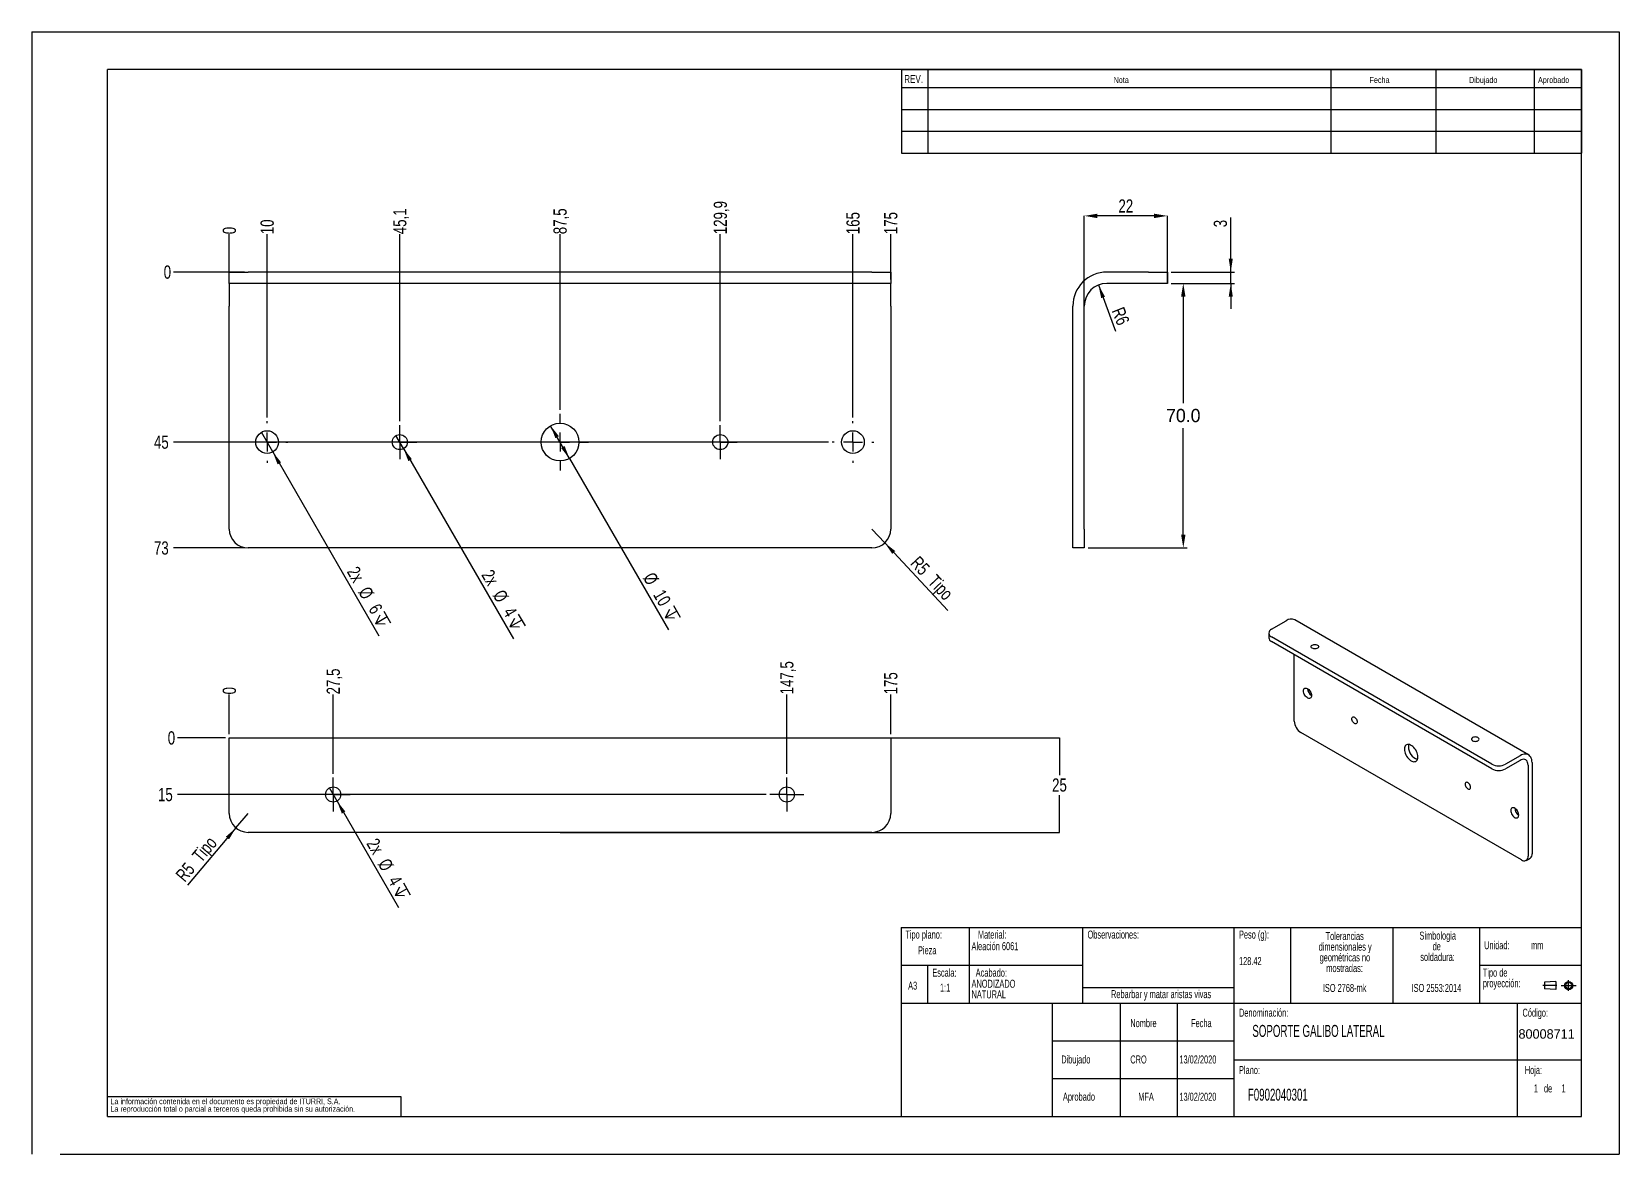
# Model space of a CAD drawing. Extents: x 0 to 2826, y 0 to 813.
# Drawn here: x 0 to 420, y 0 to 297 of the extents above; entities that cross this region are included whole.
import ezdxf

# ---------------------------------------------------------------- set-up
doc = ezdxf.new("R2010")
doc.units = 0
doc.header["$PDSIZE"] = -1
doc.linetypes.add('CENTERX2', pattern=[20.32, 12.7, -2.54, 2.54, -2.54])
doc.layers.get('0').update_dxf_attribs({"linetype": 'CONTINUOUS'})
doc.layers.get('Defpoints').update_dxf_attribs({"linetype": 'CONTINUOUS'})
doc.layers.add('FORMATO', color=7, linetype='CONTINUOUS')
doc.layers.add('SLD-0', color=179, linetype='CONTINUOUS')
doc.styles.add('SLDTEXTSTYLE0', font='TXT', dxfattribs={"width": 0.605})
doc.styles.add('SLDTEXTSTYLE1', font='TXT', dxfattribs={"width": 0.75})
doc.dimstyles.new('ISO-25', dxfattribs={"dimtxt": 2.5, "dimasz": 2.5, "dimexe": 1.25, "dimexo": 0.625, "dimtad": 1, "dimdsep": 46, "dimtxsty": 'Standard', "dimcen": 2.5, "dimadec": 0, "dimazin": 0, "dimtfac": 1, "dimtmove": 0, "dimatfit": 3, "dimfxl": 1, "dimarcsym": 0})
doc.dimstyles.new('SLDDIMSTYLE0', dxfattribs={"dimtxt": 3.5, "dimasz": 3.5, "dimexe": 0, "dimexo": 0.0625, "dimgap": 0.875, "dimtad": 0, "dimtih": 1, "dimtoh": 1, "dimdec": 0, "dimrnd": 1e-09, "dimdsep": 46, "dimtxsty": 'SLDTEXTSTYLE1', "dimblk1": 'NONE', "dimblk2": 'NONE', "dimsah": 1, "dimcen": 0.09, "dimadec": 0, "dimazin": 0, "dimtfac": 1, "dimtdec": 0, "dimtofl": 0, "dimtmove": 0, "dimatfit": 3, "dimldrblk": 'NONE', "dimfxl": 1, "dimtolj": 1, "dimtzin": 12, "dimarcsym": 0})
doc.dimstyles.new('SLDDIMSTYLE1', dxfattribs={"dimtxt": 3.5, "dimasz": 3.5, "dimexe": 0, "dimexo": 0.0625, "dimgap": 0.875, "dimtad": 0, "dimtih": 1, "dimtoh": 1, "dimdec": 1, "dimrnd": 1e-09, "dimzin": 12, "dimdsep": 46, "dimtxsty": 'SLDTEXTSTYLE1', "dimblk1": 'NONE', "dimblk2": 'NONE', "dimsah": 1, "dimcen": 0.09, "dimadec": 0, "dimazin": 0, "dimtfac": 1, "dimtdec": 1, "dimtofl": 0, "dimtmove": 0, "dimatfit": 3, "dimldrblk": 'NONE', "dimfxl": 1, "dimtolj": 1, "dimtzin": 12, "dimarcsym": 0})
doc.dimstyles.new('SLDDIMSTYLE2', dxfattribs={"dimtxt": 3.5, "dimasz": 3.5, "dimexe": 0, "dimexo": 0.0625, "dimgap": 0.875, "dimtad": 1, "dimdec": 1, "dimrnd": 1e-09, "dimzin": 12, "dimdsep": 46, "dimtxsty": 'SLDTEXTSTYLE1', "dimsah": 1, "dimcen": 0, "dimadec": 0, "dimazin": 0, "dimtfac": 1, "dimtdec": 1, "dimtofl": 0, "dimtmove": 0, "dimatfit": 3, "dimfxl": 1, "dimtolj": 1, "dimtzin": 12, "dimarcsym": 0})
doc.dimstyles.new('SLDDIMSTYLE3', dxfattribs={"dimtxt": 3.5, "dimasz": 3.5, "dimexe": 0, "dimexo": 0.0625, "dimgap": 0.875, "dimtad": 1, "dimdec": 1, "dimrnd": 1e-09, "dimzin": 12, "dimdsep": 46, "dimtxsty": 'SLDTEXTSTYLE1', "dimblk1": 'NONE', "dimsah": 1, "dimcen": 0, "dimadec": 0, "dimazin": 0, "dimtfac": 1, "dimtdec": 1, "dimtmove": 0, "dimatfit": 3, "dimldrblk": 'NONE', "dimfxl": 1, "dimtolj": 1, "dimtzin": 12, "dimarcsym": 0})
doc.dimstyles.new('SLDDIMSTYLE4', dxfattribs={"dimtxt": 3.5, "dimasz": 3.5, "dimexe": 0, "dimexo": 0.0625, "dimgap": 0.875, "dimtad": 1, "dimdec": 1, "dimrnd": 1e-09, "dimzin": 12, "dimdsep": 46, "dimtxsty": 'SLDTEXTSTYLE1', "dimsah": 1, "dimcen": 0, "dimadec": 0, "dimazin": 0, "dimtfac": 1, "dimtdec": 1, "dimtmove": 0, "dimatfit": 3, "dimfxl": 1, "dimtolj": 1, "dimtzin": 12, "dimarcsym": 0})
doc.dimstyles.new('SLDDIMSTYLE5', dxfattribs={"dimtxt": 3.5, "dimasz": 3.5, "dimexe": 0, "dimexo": 0.0625, "dimgap": 0.875, "dimtad": 1, "dimdec": 1, "dimrnd": 1e-09, "dimzin": 12, "dimdsep": 46, "dimtxsty": 'SLDTEXTSTYLE1', "dimsah": 1, "dimcen": 0.09, "dimadec": 0, "dimazin": 0, "dimtfac": 1, "dimtdec": 1, "dimtmove": 0, "dimatfit": 0, "dimfxl": 1, "dimtolj": 1, "dimtzin": 12, "dimarcsym": 0})
doc.dimstyles.new('SLDDIMSTYLE6', dxfattribs={"dimtxt": 3.5, "dimasz": 3.5, "dimexe": 0, "dimexo": 0.0625, "dimgap": 0.875, "dimtad": 1, "dimdec": 1, "dimrnd": 1e-09, "dimzin": 12, "dimdsep": 46, "dimtxsty": 'SLDTEXTSTYLE1', "dimsah": 1, "dimcen": 0, "dimadec": 0, "dimazin": 0, "dimtfac": 1, "dimtdec": 1, "dimtofl": 0, "dimtmove": 1, "dimatfit": 3, "dimfxl": 1, "dimtolj": 1, "dimtzin": 12, "dimarcsym": 0})

# ---------------------------------------------------------------- blocks, each defined once
blk = doc.blocks.new('BLOQUE3')
at = {"color": 7, "linetype": 'CENTERX2'}
for p, q in [((397.92, 130.06), (394.8, 130.06)), ((398.88, 130.02), (402.16, 130.02)), ((400.52, 128.85), (400.52, 131.19))]:
    blk.add_line(p, q, dxfattribs=at)
at = {"color": 7, "linetype": 'Continuous'}
for p, q in [((397.68, 130.95), (395.23, 130.77)), ((395.23, 130.77), (395.23, 129.34)), ((397.68, 130.95), (397.68, 129.16)), ((397.68, 129.16), (395.23, 129.34))]:
    blk.add_line(p, q, dxfattribs=at)
for radius in [0.892, 0.713]:
    blk.add_circle((400.52, 130.02), radius, dxfattribs=at)
blk = doc.blocks.new('SW_NOTE_0')
at = {"layer": 'SLD-0', "color": 0, "attachment_point": 2, "style": 'SLDTEXTSTYLE0'}
for s, insert, char_height in [('dimensionales y', (7.54, -0.09), 2.1167), ('Tolerancias', (7.41, 2.73), 2.1167), ('geométricas no', (7.46, -2.92), 2.1167), ('mostradas:', (7.38, -5.74), 2.117)]:
    blk.add_mtext(s, dxfattribs=dict(at, insert=insert, char_height=char_height))
blk = doc.blocks.new('SW_NOTE_0_1')
at = {"layer": 'SLD-0', "color": 0, "attachment_point": 1, "style": 'SLDTEXTSTYLE0'}
for s, insert, char_height in [('Tipo de', (0, 2.73), 2.117), ('proyección:', (0, -0.09), 2.1167)]:
    blk.add_mtext(s, dxfattribs=dict(at, insert=insert, char_height=char_height))
blk = doc.blocks.new('SW_NOTE_0_2')
at = {"layer": 'SLD-0', "color": 0, "char_height": 2.117, "attachment_point": 2, "style": 'SLDTEXTSTYLE0'}
for s, insert in [('Simbologia', (7.11, 2.73)), ('de', (6.84, -0.09)), ('soldadura:', (7.06, -2.92))]:
    blk.add_mtext(s, dxfattribs=dict(at, insert=insert))
blk = doc.blocks.new('SW_NOTE_0_3')
at = {"layer": 'SLD-0', "color": 0, "char_height": 1.5, "attachment_point": 1, "style": 'SLDTEXTSTYLE1'}
for s, insert in [('La información contenida en el documento es propiedad de ITURRI, S.A.', (0, 1.93)), ('La reproducción total o parcial a terceros queda prohibida sin su autorización.', (0, -0.07))]:
    blk.add_mtext(s, dxfattribs=dict(at, insert=insert))
blk = doc.blocks.new('SW_NOTE_0_4')
at = {"layer": 'SLD-0', "color": 0, "char_height": 2.117, "attachment_point": 1, "style": 'SLDTEXTSTYLE0'}
for s, insert in [('ANODIZADO', (0, 2.73)), ('NATURAL', (0, -0.09))]:
    blk.add_mtext(s, dxfattribs=dict(at, insert=insert))
blk = doc.blocks.new('SW_NOTE_0_5')
at = {"layer": 'SLD-0', "color": 0, "attachment_point": 2, "style": 'SLDTEXTSTYLE0'}
for s, insert, char_height in [('dimensionales y', (7.54, -0.09), 2.1167), ('Tolerancias', (7.41, 2.73), 2.1167), ('geométricas no', (7.46, -2.92), 2.1167), ('mostradas:', (7.38, -5.74), 2.117)]:
    blk.add_mtext(s, dxfattribs=dict(at, insert=insert, char_height=char_height))
blk = doc.blocks.new('SW_NOTE_0_6')
at = {"layer": 'SLD-0', "color": 0, "attachment_point": 1, "style": 'SLDTEXTSTYLE0'}
for s, insert, char_height in [('Tipo de', (0, 2.73), 2.117), ('proyección:', (0, -0.09), 2.1167)]:
    blk.add_mtext(s, dxfattribs=dict(at, insert=insert, char_height=char_height))
blk = doc.blocks.new('SW_NOTE_0_7')
at = {"layer": 'SLD-0', "color": 0, "char_height": 2.117, "attachment_point": 2, "style": 'SLDTEXTSTYLE0'}
for s, insert in [('Simbologia', (7.11, 2.73)), ('de', (6.84, -0.09)), ('soldadura:', (7.06, -2.92))]:
    blk.add_mtext(s, dxfattribs=dict(at, insert=insert))
blk = doc.blocks.new('SW_NOTE_0_8')
at = {"layer": 'SLD-0', "color": 0, "char_height": 1.5, "attachment_point": 1, "style": 'SLDTEXTSTYLE1'}
for s, insert in [('La información contenida en el documento es propiedad de ITURRI, S.A.', (0, 1.93)), ('La reproducción total o parcial a terceros queda prohibida sin su autorización.', (0, -0.07))]:
    blk.add_mtext(s, dxfattribs=dict(at, insert=insert))
blk = doc.blocks.new('SW_NOTE_0_9')
at = {"layer": 'SLD-0', "color": 0, "char_height": 2.117, "attachment_point": 1, "style": 'SLDTEXTSTYLE0'}
for s, insert in [('ANODIZADO', (0, 2.73)), ('NATURAL', (0, -0.09))]:
    blk.add_mtext(s, dxfattribs=dict(at, insert=insert))
blk = doc.blocks.new('_D')
at = {"layer": 'FORMATO', "transparency": 16777216}
blk.add_line((52.26, 231.43), (52.26, 243.43), dxfattribs=at)
at = {"layer": 'FORMATO', "transparency": 16777216, "insert": (50.52, 243.43), "char_height": 3.5, "attachment_point": 1, "rotation": 90, "style": 'SLDTEXTSTYLE1'}
blk.add_mtext('0', dxfattribs=at)
blk = doc.blocks.new('_NONE')
blk = doc.blocks.new('_D_1')
at = {"layer": 'FORMATO', "color": 7, "transparency": 16777216}
blk.add_line((62.26, 194.93), (62.26, 243.43), dxfattribs=at)
at = {"layer": 'FORMATO', "color": 7, "transparency": 16777216, "insert": (60.52, 243.43), "char_height": 3.5, "attachment_point": 1, "rotation": 90, "style": 'SLDTEXTSTYLE1'}
blk.add_mtext('10', dxfattribs=at)
blk = doc.blocks.new('_D_2')
at = {"layer": 'FORMATO', "color": 7, "transparency": 16777216}
blk.add_line((97.36, 193.93), (97.36, 243.43), dxfattribs=at)
at = {"layer": 'FORMATO', "color": 7, "transparency": 16777216, "insert": (95.62, 243.43), "char_height": 3.5, "attachment_point": 1, "rotation": 90, "style": 'SLDTEXTSTYLE1'}
blk.add_mtext('45,1', dxfattribs=at)
blk = doc.blocks.new('_D_3')
at = {"layer": 'FORMATO', "color": 7, "transparency": 16777216}
blk.add_line((139.76, 196.93), (139.76, 243.43), dxfattribs=at)
at = {"layer": 'FORMATO', "color": 7, "transparency": 16777216, "insert": (138.02, 243.43), "char_height": 3.5, "attachment_point": 1, "rotation": 90, "style": 'SLDTEXTSTYLE1'}
blk.add_mtext('87,5', dxfattribs=at)
blk = doc.blocks.new('_D_4')
at = {"layer": 'FORMATO', "color": 7, "transparency": 16777216}
blk.add_line((182.16, 193.93), (182.16, 243.43), dxfattribs=at)
at = {"layer": 'FORMATO', "color": 7, "transparency": 16777216, "insert": (180.42, 243.43), "char_height": 3.5, "attachment_point": 1, "rotation": 90, "style": 'SLDTEXTSTYLE1'}
blk.add_mtext('129,9', dxfattribs=at)
blk = doc.blocks.new('_D_5')
at = {"layer": 'FORMATO', "color": 7, "transparency": 16777216}
blk.add_line((217.26, 194.93), (217.26, 243.43), dxfattribs=at)
at = {"layer": 'FORMATO', "color": 7, "transparency": 16777216, "insert": (215.52, 243.43), "char_height": 3.5, "attachment_point": 1, "rotation": 90, "style": 'SLDTEXTSTYLE1'}
blk.add_mtext('165', dxfattribs=at)
blk = doc.blocks.new('_D_6')
at = {"layer": 'FORMATO', "color": 7, "transparency": 16777216}
blk.add_line((227.26, 231.43), (227.26, 243.43), dxfattribs=at)
at = {"layer": 'FORMATO', "color": 7, "transparency": 16777216, "insert": (225.52, 243.43), "char_height": 3.5, "attachment_point": 1, "rotation": 90, "style": 'SLDTEXTSTYLE1'}
blk.add_mtext('175', dxfattribs=at)
blk = doc.blocks.new('_D_7')
at = {"layer": 'FORMATO', "transparency": 16777216}
blk.add_line((56.26, 233.43), (37.5, 233.43), dxfattribs=at)
at = {"layer": 'FORMATO', "transparency": 16777216, "insert": (34.91, 235.16), "char_height": 3.5, "attachment_point": 1, "style": 'SLDTEXTSTYLE1'}
blk.add_mtext('0', dxfattribs=at)
blk = doc.blocks.new('_D_8')
at = {"layer": 'FORMATO', "color": 7, "transparency": 16777216}
blk.add_line((210.76, 188.43), (37.5, 188.43), dxfattribs=at)
at = {"layer": 'FORMATO', "color": 7, "transparency": 16777216, "insert": (32.33, 190.16), "char_height": 3.5, "attachment_point": 1, "style": 'SLDTEXTSTYLE1'}
blk.add_mtext('45', dxfattribs=at)
blk = doc.blocks.new('_D_9')
at = {"layer": 'FORMATO', "color": 7, "transparency": 16777216}
blk.add_line((56.26, 160.43), (37.5, 160.43), dxfattribs=at)
at = {"layer": 'FORMATO', "color": 7, "transparency": 16777216, "insert": (32.33, 162.16), "char_height": 3.5, "attachment_point": 1, "style": 'SLDTEXTSTYLE1'}
blk.add_mtext('73', dxfattribs=at)
blk = doc.blocks.new('_D_10')
at = {"layer": 'FORMATO', "color": 7, "transparency": 16777216}
for q in [(222.26, 165.43), (242.39, 143.91)]:
    blk.add_line((225.67, 161.78), q, dxfattribs=at)
blk.add_solid([(225.67, 161.78), (227.67, 158.85), (228.46, 159.59)], dxfattribs=at)
at = {"layer": 'FORMATO', "color": 7, "transparency": 16777216, "char_height": 3.5, "attachment_point": 1, "rotation": 313.101, "style": 'SLDTEXTSTYLE1'}
for s, insert in [('R5', (234.82, 158.57)), ('Tipo', (239.42, 153.65))]:
    blk.add_mtext(s, dxfattribs=dict(at, insert=insert))
blk = doc.blocks.new('SW_SYMBOL_HOLE_DEPTH')
at = {"layer": 'FORMATO', "color": 0}
for p, q in [((0, 875), (800, 875)), ((100, 555), (400, 75)), ((400, 875), (400, 75)), ((700, 555), (400, 75))]:
    blk.add_line(p, q, dxfattribs=at)
blk = doc.blocks.new('_D_11')
at = {"layer": 'FORMATO', "color": 7, "transparency": 16777216}
for q in [(60.76, 191.02), (91.84, 137.18)]:
    blk.add_line((63.76, 185.83), q, dxfattribs=at)
blk.add_solid([(63.76, 185.83), (65.04, 182.53), (65.97, 183.07)], dxfattribs=at)
at = {"layer": 'FORMATO', "color": 7, "transparency": 16777216, "xscale": 0.004470703125, "yscale": 0.004470703125, "zscale": 0.004470703125, "rotation": 300.0000000000006}
blk.add_blockref('SW_SYMBOL_HOLE_DEPTH', (89.76, 141.75), dxfattribs=at)
at = {"layer": 'FORMATO', "color": 7, "transparency": 16777216, "char_height": 3.5, "attachment_point": 1, "rotation": 300, "style": 'SLDTEXTSTYLE1'}
for s, insert in [('2x', (86.3, 155.9)), ('%%c', (89.31, 150.57)), ('6', (92, 146.03))]:
    blk.add_mtext(s, dxfattribs=dict(at, insert=insert))
blk = doc.blocks.new('_D_12')
at = {"layer": 'FORMATO', "color": 7, "transparency": 16777216}
for q in [(96.36, 190.16), (127.43, 136.34)]:
    blk.add_line((98.36, 186.69), q, dxfattribs=at)
blk.add_solid([(98.36, 186.69), (99.64, 183.39), (100.57, 183.93)], dxfattribs=at)
at = {"layer": 'FORMATO', "color": 7, "transparency": 16777216, "xscale": 0.004470703125, "yscale": 0.004470703125, "zscale": 0.004470703125, "rotation": 300.0000000000007}
blk.add_blockref('SW_SYMBOL_HOLE_DEPTH', (125.34, 140.91), dxfattribs=at)
at = {"layer": 'FORMATO', "color": 7, "transparency": 16777216, "char_height": 3.5, "attachment_point": 1, "rotation": 300, "style": 'SLDTEXTSTYLE1'}
for s, insert in [('2x', (121.88, 155.06)), ('%%c', (124.9, 149.74)), ('4', (127.58, 145.19))]:
    blk.add_mtext(s, dxfattribs=dict(at, insert=insert))
blk = doc.blocks.new('_D_13')
at = {"layer": 'FORMATO', "color": 7, "transparency": 16777216}
for q in [(137.26, 192.76), (168.46, 138.71)]:
    blk.add_line((142.26, 184.1), q, dxfattribs=at)
for points in [[(137.26, 192.76), (138.54, 189.46), (139.47, 189.99)], [(142.26, 184.1), (140.97, 187.4), (140.04, 186.86)]]:
    blk.add_solid(points, dxfattribs=at)
at = {"layer": 'FORMATO', "color": 7, "transparency": 16777216, "xscale": 0.004470703125, "yscale": 0.004470703125, "zscale": 0.004470703125, "rotation": 300.0000000000007}
blk.add_blockref('SW_SYMBOL_HOLE_DEPTH', (166.38, 143.28), dxfattribs=at)
at = {"layer": 'FORMATO', "color": 7, "transparency": 16777216, "char_height": 3.5, "attachment_point": 1, "rotation": 300, "style": 'SLDTEXTSTYLE1'}
for s, insert in [('%%c', (164.64, 154.34)), ('10', (167.32, 149.8))]:
    blk.add_mtext(s, dxfattribs=dict(at, insert=insert))
blk = doc.blocks.new('SW_CENTERMARKSYMBOL_0')
at = {"layer": 'FORMATO', "color": 0}
for p, q in [((0, 2.5), (0, 4.5)), ((-2.5, 0), (-4.5, 0)), ((0, 0), (-2.5, 0)), ((0, 0), (0, 2.5)), ((0, 0), (0, -2.5)), ((0, 0), (2.5, 0)), ((2.5, 0), (4.5, 0)), ((0, -2.5), (0, -4.5))]:
    blk.add_line(p, q, dxfattribs=at)
blk = doc.blocks.new('SW_CENTERMARKSYMBOL_1')
at = {"layer": 'FORMATO', "color": 0}
for p, q in [((0, 5), (0, 5.5)), ((-5, 0), (-5.5, 0)), ((0, 0), (-2.5, 0)), ((0, 0), (0, 2.5)), ((0, 0), (0, -2.5)), ((0, 0), (2.5, 0)), ((5, 0), (5.5, 0)), ((0, -5), (0, -5.5))]:
    blk.add_line(p, q, dxfattribs=at)
blk = doc.blocks.new('SW_CENTERMARKSYMBOL_2')
at = {"layer": 'FORMATO', "color": 0}
for p, q in [((0, 2.5), (0, 4.5)), ((-2.5, 0), (-4.5, 0)), ((0, 0), (-2.5, 0)), ((0, 0), (0, 2.5)), ((0, 0), (0, -2.5)), ((0, 0), (2.5, 0)), ((2.5, 0), (4.5, 0)), ((0, -2.5), (0, -4.5))]:
    blk.add_line(p, q, dxfattribs=at)
blk = doc.blocks.new('SW_CENTERMARKSYMBOL_3')
at = {"layer": 'FORMATO', "color": 0}
for p, q in [((0, 5), (0, 7.5)), ((-5, 0), (-7.5, 0)), ((0, 0), (-2.5, 0)), ((0, 0), (0, 2.5)), ((0, 0), (0, -2.5)), ((0, 0), (2.5, 0)), ((5, 0), (7.5, 0)), ((0, -5), (0, -7.5))]:
    blk.add_line(p, q, dxfattribs=at)
blk = doc.blocks.new('SW_CENTERMARKSYMBOL_4')
at = {"layer": 'FORMATO', "color": 0}
for p, q in [((0, 5), (0, 5.5)), ((-5, 0), (-5.5, 0)), ((0, 0), (-2.5, 0)), ((0, 0), (0, 2.5)), ((0, 0), (0, -2.5)), ((0, 0), (2.5, 0)), ((5, 0), (5.5, 0)), ((0, -5), (0, -5.5))]:
    blk.add_line(p, q, dxfattribs=at)
blk = doc.blocks.new('_D_14')
at = {"layer": 'FORMATO', "transparency": 16777216}
blk.add_line((52.26, 111.17), (52.26, 121.67), dxfattribs=at)
at = {"layer": 'FORMATO', "transparency": 16777216, "insert": (50.52, 121.67), "char_height": 3.5, "attachment_point": 1, "rotation": 90, "style": 'SLDTEXTSTYLE1'}
blk.add_mtext('0', dxfattribs=at)
blk = doc.blocks.new('_D_15')
at = {"layer": 'FORMATO', "color": 7, "transparency": 16777216}
blk.add_line((79.76, 100.67), (79.76, 121.67), dxfattribs=at)
at = {"layer": 'FORMATO', "color": 7, "transparency": 16777216, "insert": (78.02, 121.67), "char_height": 3.5, "attachment_point": 1, "rotation": 90, "style": 'SLDTEXTSTYLE1'}
blk.add_mtext('27,5', dxfattribs=at)
blk = doc.blocks.new('_D_16')
at = {"layer": 'FORMATO', "color": 7, "transparency": 16777216}
blk.add_line((199.76, 100.67), (199.76, 121.67), dxfattribs=at)
at = {"layer": 'FORMATO', "color": 7, "transparency": 16777216, "insert": (198.02, 121.67), "char_height": 3.5, "attachment_point": 1, "rotation": 90, "style": 'SLDTEXTSTYLE1'}
blk.add_mtext('147,5', dxfattribs=at)
blk = doc.blocks.new('_D_17')
at = {"layer": 'FORMATO', "color": 7, "transparency": 16777216}
blk.add_line((227.26, 111.17), (227.26, 121.67), dxfattribs=at)
at = {"layer": 'FORMATO', "color": 7, "transparency": 16777216, "insert": (225.52, 121.67), "char_height": 3.5, "attachment_point": 1, "rotation": 90, "style": 'SLDTEXTSTYLE1'}
blk.add_mtext('175', dxfattribs=at)
blk = doc.blocks.new('_D_18')
at = {"layer": 'FORMATO', "transparency": 16777216}
blk.add_line((51.26, 110.17), (38.57, 110.17), dxfattribs=at)
at = {"layer": 'FORMATO', "transparency": 16777216, "insert": (35.98, 111.91), "char_height": 3.5, "attachment_point": 1, "style": 'SLDTEXTSTYLE1'}
blk.add_mtext('0', dxfattribs=at)
blk = doc.blocks.new('_D_19')
at = {"layer": 'FORMATO', "color": 7, "transparency": 16777216}
blk.add_line((194.26, 95.17), (38.57, 95.17), dxfattribs=at)
at = {"layer": 'FORMATO', "color": 7, "transparency": 16777216, "insert": (33.4, 96.91), "char_height": 3.5, "attachment_point": 1, "style": 'SLDTEXTSTYLE1'}
blk.add_mtext('15', dxfattribs=at)
blk = doc.blocks.new('_D_20')
at = {"layer": 'FORMATO', "color": 7, "transparency": 16777216}
for q in [(78.76, 96.91), (97.03, 65.25)]:
    blk.add_line((80.76, 93.44), q, dxfattribs=at)
blk.add_solid([(80.76, 93.44), (82.04, 90.14), (82.97, 90.68)], dxfattribs=at)
at = {"layer": 'FORMATO', "color": 7, "transparency": 16777216, "xscale": 0.004470703125, "yscale": 0.004470703125, "zscale": 0.004470703125, "rotation": 300.0000000000006}
blk.add_blockref('SW_SYMBOL_HOLE_DEPTH', (94.94, 69.82), dxfattribs=at)
at = {"layer": 'FORMATO', "color": 7, "transparency": 16777216, "char_height": 3.5, "attachment_point": 1, "rotation": 300, "style": 'SLDTEXTSTYLE1'}
for s, insert in [('2x', (91.48, 83.97)), ('%%c', (94.49, 78.64)), ('4', (97.18, 74.1))]:
    blk.add_mtext(s, dxfattribs=dict(at, insert=insert))
blk = doc.blocks.new('_D_21')
at = {"layer": 'FORMATO', "color": 7, "transparency": 16777216}
for q in [(57.26, 90.17), (41.24, 71.19)]:
    blk.add_line((54.03, 86.35), q, dxfattribs=at)
blk.add_solid([(54.03, 86.35), (51.36, 84.02), (52.19, 83.33)], dxfattribs=at)
at = {"layer": 'FORMATO', "color": 7, "transparency": 16777216, "char_height": 3.5, "attachment_point": 1, "rotation": 49.8464, "style": 'SLDTEXTSTYLE1'}
for s, insert in [('Tipo', (42.16, 79.22)), ('R5', (37.81, 74.07))]:
    blk.add_mtext(s, dxfattribs=dict(at, insert=insert))
blk = doc.blocks.new('SW_CENTERMARKSYMBOL_5')
at = {"layer": 'FORMATO', "color": 0}
for p, q in [((0, 2.5), (0, 4.5)), ((-2.5, 0), (-4.5, 0)), ((0, 0), (-2.5, 0)), ((0, 0), (0, 2.5)), ((0, 0), (0, -2.5)), ((0, 0), (2.5, 0)), ((2.5, 0), (4.5, 0)), ((0, -2.5), (0, -4.5))]:
    blk.add_line(p, q, dxfattribs=at)
blk = doc.blocks.new('SW_CENTERMARKSYMBOL_6')
at = {"layer": 'FORMATO', "color": 0}
for p, q in [((0, 2.5), (0, 4.5)), ((-2.5, 0), (-4.5, 0)), ((0, 0), (-2.5, 0)), ((0, 0), (0, 2.5)), ((0, 0), (0, -2.5)), ((0, 0), (2.5, 0)), ((2.5, 0), (4.5, 0)), ((0, -2.5), (0, -4.5))]:
    blk.add_line(p, q, dxfattribs=at)
blk = doc.blocks.new('_D_22')
at = {"layer": 'FORMATO', "color": 7, "transparency": 16777216}
for p, q in [((317.22, 233.43), (317.22, 247.86)), ((301.45, 233.43), (318.22, 233.43)), ((317.22, 230.43), (317.22, 233.43)), ((301.45, 230.43), (318.22, 230.43)), ((317.22, 230.43), (317.22, 223.7))]:
    blk.add_line(p, q, dxfattribs=at)
for points in [[(317.22, 233.43), (317.76, 236.93), (316.68, 236.93)], [(317.22, 230.43), (316.68, 226.93), (317.76, 226.93)]]:
    blk.add_solid(points, dxfattribs=at)
at = {"layer": 'FORMATO', "color": 7, "transparency": 16777216, "insert": (312.71, 245.27), "char_height": 3.5, "attachment_point": 1, "rotation": 90, "style": 'SLDTEXTSTYLE1'}
blk.add_mtext('3', dxfattribs=at)
blk = doc.blocks.new('_D_23')
at = {"layer": 'FORMATO', "color": 7, "transparency": 16777216}
blk.add_line((282.23, 230), (286.7, 217.78), dxfattribs=at)
blk.add_solid([(282.23, 230), (282.93, 226.53), (283.94, 226.9)], dxfattribs=at)
at = {"layer": 'FORMATO', "color": 7, "transparency": 16777216, "insert": (288.9, 224.48), "char_height": 3.5, "attachment_point": 1, "rotation": 291.6538, "style": 'SLDTEXTSTYLE1'}
blk.add_mtext('R6', dxfattribs=at)
blk = doc.blocks.new('*D45')
at = {"layer": 'Defpoints', "color": 0, "transparency": 16777216}
for p in [(139.76, 110.17), (139.76, 85.17), (271.9, 85.17)]:
    blk.add_point(p, dxfattribs=at)
at = {"layer": 'FORMATO', "color": 0, "lineweight": -2, "transparency": 16777216}
for p, q in [((139.82, 110.17), (271.9, 110.17)), ((271.9, 110.17), (271.9, 100.3)), ((271.9, 85.17), (271.9, 95.05)), ((139.82, 85.17), (271.9, 85.17))]:
    blk.add_line(p, q, dxfattribs=at)
at = {"layer": 'FORMATO', "color": 0, "transparency": 16777216, "insert": (271.9, 97.67), "char_height": 3.5, "attachment_point": 5, "style": 'SLDTEXTSTYLE1'}
blk.add_mtext('\\A1;25', dxfattribs=at)
blk = doc.blocks.new('*D46')
at = {"layer": 'Defpoints', "color": 0, "transparency": 16777216}
for p in [(278.45, 248.28), (300.45, 230.43), (278.45, 224.43)]:
    blk.add_point(p, dxfattribs=at)
at = {"layer": 'FORMATO', "color": 0, "lineweight": -2, "transparency": 16777216}
for p, q in [((278.45, 224.49), (278.45, 248.28)), ((296.95, 248.28), (281.95, 248.28)), ((300.45, 230.49), (300.45, 248.28))]:
    blk.add_line(p, q, dxfattribs=at)
at = {"layer": 'FORMATO', "color": 0, "transparency": 16777216}
for points in [[(281.95, 248.86), (281.95, 247.69), (278.45, 248.28)], [(296.95, 248.86), (296.95, 247.69), (300.45, 248.28)]]:
    blk.add_solid(points, dxfattribs=at)
at = {"layer": 'FORMATO', "color": 0, "transparency": 16777216, "insert": (289.45, 250.9), "char_height": 3.5, "attachment_point": 5, "style": 'SLDTEXTSTYLE1'}
blk.add_mtext('\\A1;22', dxfattribs=at)
blk = doc.blocks.new('*D47')
at = {"color": 0, "lineweight": -2, "transparency": 16777216}
for p, q in [((301.45, 230.43), (305.66, 230.43)), ((304.66, 226.93), (304.66, 198.7)), ((304.66, 163.93), (304.66, 192.15)), ((279.45, 160.43), (305.66, 160.43))]:
    blk.add_line(p, q, dxfattribs=at)
at = {"color": 0, "transparency": 16777216}
for points in [[(304.08, 226.93), (305.24, 226.93), (304.66, 230.43)], [(304.08, 163.93), (305.24, 163.93), (304.66, 160.43)]]:
    blk.add_solid(points, dxfattribs=at)
at = {"layer": 'Defpoints', "color": 0, "transparency": 16777216}
for p in [(300.45, 230.43), (304.66, 230.43), (278.45, 160.43)]:
    blk.add_point(p, dxfattribs=at)
at = {"color": 0, "transparency": 16777216, "insert": (304.66, 195.43), "char_height": 3.5, "attachment_point": 5}
blk.add_mtext('70.0', dxfattribs=at)

msp = doc.modelspace()

# ---------------------------------------------------------------- linework, layer by layer
at = {"color": 7, "linetype": 'Continuous'}
for p, q in [((0, 297), (420, 297)), ((0, 297), (0, 0)), ((420, 297), (420, 0)), ((410, 287), (20, 287)), ((20, 10), (20, 287)), ((410, 10), (410, 287)), ((52.26, 230.43), (52.26, 233.43)), ((52.26, 233.43), (57.26, 233.43)), ((222.26, 233.43), (57.26, 233.43)), ((222.26, 233.43), (227.26, 233.43)), ((227.26, 233.43), (227.26, 230.43)), ((295.45, 233.43), (284.45, 233.43)), ((295.45, 233.43), (300.45, 233.43)), ((300.45, 233.43), (300.45, 230.43)), ((57.26, 230.43), (52.26, 230.43)), ((52.26, 230.43), (52.26, 224.43)), ((222.26, 230.43), (57.26, 230.43)), ((227.26, 230.43), (222.26, 230.43)), ((227.26, 224.43), (227.26, 230.43)), ((295.45, 230.43), (284.45, 230.43)), ((300.45, 230.43), (295.45, 230.43)), ((52.26, 165.43), (52.26, 224.43)), ((227.26, 224.43), (227.26, 165.43)), ((275.45, 165.43), (275.45, 224.43)), ((278.45, 165.43), (278.45, 224.43)), ((275.45, 160.43), (275.45, 165.43)), ((278.45, 165.43), (278.45, 160.43)), ((222.26, 160.43), (57.26, 160.43)), ((278.45, 160.43), (275.45, 160.43)), ((327.99, 138.92), (331.88, 141.16)), ((396.01, 105.67), (334.13, 141.38)), ((327.26, 137.89), (327.26, 136.67)), ((386.33, 103.2), (327.99, 136.87)), ((386.33, 101.97), (327.99, 135.65)), ((334, 114.62), (334, 132.18)), ((52.26, 101.17), (52.26, 110.17)), ((52.26, 110.17), (227.26, 110.17)), ((227.26, 110.17), (227.26, 101.17)), ((394.11, 77.88), (335.77, 111.56)), ((393.76, 105.44), (389.87, 103.2)), ((52.26, 90.17), (52.26, 101.17)), ((227.26, 101.17), (227.26, 90.17)), ((393.76, 104.22), (389.87, 101.97)), ((395.88, 102.99), (395.88, 78.9)), ((396.94, 103.61), (396.94, 79.52)), ((222.26, 85.17), (57.26, 85.17)), ((395.36, 77.76), (396.42, 78.37)), ((230, 60), (410, 60)), ((230, 60), (230, 10)), ((20, 10), (410, 10)), ((7.53, 0), (420, 0))]:
    msp.add_line(p, q, dxfattribs=at)
at = {"color": 7, "linetype": 'Continuous', "flags": 128}
for points in [[(340.19, 134.73), (340.35, 134.61), (340.45, 134.47), (340.48, 134.32), (340.45, 134.17), (340.35, 134.03), (340.19, 133.91), (339.98, 133.82), (339.74, 133.77), (339.48, 133.75), (339.23, 133.77), (338.98, 133.82), (338.78, 133.91), (338.62, 134.03), (338.52, 134.17), (338.48, 134.32), (338.52, 134.47), (338.62, 134.61), (338.78, 134.73), (338.98, 134.82), (339.23, 134.88), (339.48, 134.9), (339.74, 134.88), (339.98, 134.82), (340.19, 134.73)], [(338.6, 121.36), (338.58, 121.12), (338.51, 120.91), (338.4, 120.76), (338.25, 120.65), (338.07, 120.61), (337.87, 120.62), (337.65, 120.69), (337.43, 120.82), (337.21, 121), (337.01, 121.22), (336.83, 121.47), (336.68, 121.75), (336.57, 122.03), (336.5, 122.32), (336.48, 122.58), (336.5, 122.83), (336.57, 123.03), (336.68, 123.19), (336.83, 123.29), (337.01, 123.34), (337.21, 123.33), (337.43, 123.25), (337.65, 123.13), (337.87, 122.95), (338.07, 122.73), (338.25, 122.47), (338.4, 122.2), (338.51, 121.91), (338.58, 121.63), (338.6, 121.36)], [(350.66, 114.4), (350.63, 114.2), (350.56, 114.05), (350.45, 113.94), (350.3, 113.9), (350.13, 113.91), (349.95, 113.99), (349.77, 114.12), (349.6, 114.3), (349.45, 114.52), (349.34, 114.75), (349.27, 114.99), (349.24, 115.22), (349.27, 115.41), (349.34, 115.57), (349.45, 115.67), (349.6, 115.72), (349.77, 115.7), (349.95, 115.62), (350.13, 115.49), (350.3, 115.31), (350.45, 115.1), (350.56, 114.86), (350.63, 114.63), (350.66, 114.4)], [(382.62, 110.24), (382.41, 110.33), (382.17, 110.39), (381.91, 110.41), (381.65, 110.39), (381.41, 110.33), (381.2, 110.24), (381.05, 110.12), (380.95, 109.98), (380.91, 109.83), (380.95, 109.68), (381.05, 109.54), (381.2, 109.42), (381.41, 109.33), (381.65, 109.27), (381.91, 109.25), (382.17, 109.27), (382.41, 109.33), (382.62, 109.42), (382.78, 109.54), (382.88, 109.68), (382.91, 109.83), (382.88, 109.98), (382.78, 110.12), (382.62, 110.24)], [(366.71, 105.13), (366.68, 105.48), (366.61, 105.85), (366.5, 106.23), (366.34, 106.6), (366.14, 106.96), (365.91, 107.3), (365.65, 107.61), (365.37, 107.88), (365.09, 108.1), (364.79, 108.27), (364.51, 108.38), (364.23, 108.43), (363.97, 108.42), (363.74, 108.35), (363.55, 108.21), (363.39, 108.02), (363.27, 107.78), (363.2, 107.5), (363.17, 107.17), (363.2, 106.82), (363.27, 106.46), (363.39, 106.08), (363.55, 105.71), (363.74, 105.34), (363.97, 105), (364.23, 104.69), (364.51, 104.43), (364.79, 104.2), (365.09, 104.04), (365.37, 103.92), (365.65, 103.87), (365.91, 103.89), (366.14, 103.96), (366.34, 104.09), (366.5, 104.28), (366.61, 104.53), (366.68, 104.81), (366.71, 105.13)], [(396.94, 103.61), (396.91, 104.03), (396.84, 104.43), (396.73, 104.79), (396.57, 105.1), (396.37, 105.37), (396.14, 105.58), (395.87, 105.74), (395.56, 105.84), (395.23, 105.88), (394.88, 105.86), (394.52, 105.78), (394.14, 105.64), (393.76, 105.44)], [(395.88, 102.99), (395.85, 103.36), (395.77, 103.69), (395.65, 103.97), (395.47, 104.2), (395.26, 104.37), (395, 104.47), (394.72, 104.51), (394.41, 104.48), (394.09, 104.38), (393.76, 104.22)], [(380.64, 97.09), (380.61, 97.32), (380.54, 97.55), (380.43, 97.79), (380.28, 98), (380.11, 98.18), (379.93, 98.32), (379.75, 98.39), (379.58, 98.41), (379.43, 98.37), (379.32, 98.26), (379.25, 98.11), (379.22, 97.91), (379.25, 97.68), (379.32, 97.45), (379.43, 97.21), (379.58, 97), (379.75, 96.82), (379.93, 96.68), (380.11, 96.61), (380.28, 96.59), (380.43, 96.63), (380.54, 96.74), (380.61, 96.89), (380.64, 97.09)], [(393.4, 89.72), (393.38, 89.99), (393.31, 90.27), (393.2, 90.56), (393.05, 90.84), (392.87, 91.09), (392.67, 91.31), (392.45, 91.49), (392.23, 91.62), (392.01, 91.69), (391.81, 91.7), (391.63, 91.66), (391.48, 91.55), (391.37, 91.39), (391.3, 91.19), (391.28, 90.95), (391.3, 90.68), (391.37, 90.4), (391.48, 90.11), (391.63, 89.84), (391.81, 89.58), (392.01, 89.36), (392.23, 89.18), (392.45, 89.05), (392.67, 88.98), (392.87, 88.97), (393.05, 89.02), (393.2, 89.12), (393.31, 89.28), (393.38, 89.48), (393.4, 89.72)]]:
    msp.add_lwpolyline(points, dxfattribs=at)
at = {"color": 7, "linetype": 'Continuous'}
for centre, radius in [((139.76, 188.43), 5), ((62.26, 188.43), 3), ((97.36, 188.43), 2), ((182.16, 188.43), 2), ((217.26, 188.43), 3), ((79.76, 95.17), 2), ((199.76, 95.17), 2)]:
    msp.add_circle(centre, radius, dxfattribs=at)
for centre, radius, start, end in [((284.45, 224.43), 9, 90, 180), ((284.45, 224.43), 6, 90, 180), ((57.26, 165.43), 5, 180, 270), ((222.26, 165.43), 5, 270, 0), ((328.39, 137.89), 1.1, 111.3125, 248.6874), ((333.19, 139.41), 2.18, 64.4571, 126.8534), ((328.48, 136.77), 1.22, 184.7825, 246.5377), ((339.84, 123.3), 2.3, 182.5241, 237.4758), ((337.83, 114.79), 3.83, 182.4763, 237.5237), ((365.94, 107.83), 1.71, 159.6976, 181.3913), ((367.74, 107.82), 3.51, 180.4803, 251.0833), ((388.1, 106.59), 3.83, 242.4806, 297.5195), ((388.1, 105.37), 3.83, 242.4805, 297.5195), ((57.26, 90.17), 5, 180, 270), ((222.26, 90.17), 5, 270, 0), ((394.64, 91.66), 2.3, 182.5241, 237.4759), ((394.79, 78.74), 1.1, 231.3258, 8.685), ((395.72, 79.38), 1.22, 304.7786, 6.5335)]:
    msp.add_arc(centre, radius, start, end, dxfattribs=at)
at = {"layer": 'FORMATO'}
for p, q in [((230.09, 287), (410, 287)), ((230.09, 287), (230.09, 264.87)), ((237.03, 287), (237.03, 264.87)), ((343.66, 287), (343.66, 264.87)), ((371.46, 287), (371.46, 264.87)), ((397.51, 287), (397.51, 264.87)), ((410, 287), (410, 264.87)), ((230.09, 282.27), (410, 282.27)), ((230.09, 276.47), (410, 276.47)), ((230.09, 270.67), (410, 270.67)), ((230.09, 264.87), (410, 264.87))]:
    msp.add_line(p, q, dxfattribs=at)
at = {"layer": 'SLD-0'}
for p, q in [((248, 60), (248, 40)), ((278, 60), (278, 40)), ((318, 60), (318, 40)), ((333, 60), (333, 40)), ((360.08, 60), (360.08, 40)), ((383, 60), (383, 40)), ((230, 50), (248, 50)), ((237, 50), (237, 40)), ((248, 50), (278, 50)), ((383, 50), (410, 50)), ((278, 44.16), (318, 44.16)), ((230, 40), (410, 40)), ((270, 40), (270, 10)), ((288, 40), (288, 10)), ((303, 40), (303, 10)), ((318, 40), (318, 10)), ((393, 40), (393, 10)), ((270, 30), (318, 30)), ((318, 25), (393, 25)), ((393, 25), (410, 25)), ((270, 20), (318, 20)), ((20, 15.25), (97.63, 15.25)), ((97.63, 15.25), (97.63, 10))]:
    msp.add_line(p, q, dxfattribs=at)

# ---------------------------------------------------------------- block references
at = {"color": 7, "linetype": 'Continuous', "xscale": 1.2, "yscale": 1.2, "zscale": 1.2}
msp.add_blockref('BLOQUE3', (-74.01, -111.41), dxfattribs=at)
msp.add_blockref('BLOQUE3', (-74.01, -111.41), dxfattribs=at)
at = {"layer": 'FORMATO', "color": 7}
for name, p in [('SW_CENTERMARKSYMBOL_4', (62.26, 188.43)), ('SW_CENTERMARKSYMBOL_3', (139.76, 188.43)), ('SW_CENTERMARKSYMBOL_1', (217.26, 188.43)), ('SW_CENTERMARKSYMBOL_0', (97.36, 188.43)), ('SW_CENTERMARKSYMBOL_2', (182.16, 188.43)), ('SW_CENTERMARKSYMBOL_6', (79.76, 95.17)), ('SW_CENTERMARKSYMBOL_5', (199.76, 95.17))]:
    msp.add_blockref(name, p, dxfattribs=at)
at = {"layer": 'SLD-0'}
for name, p in [('SW_NOTE_0', (339.95, 56.06)), ('SW_NOTE_0_5', (339.95, 56.06)), ('SW_NOTE_0_2', (364.87, 56.17)), ('SW_NOTE_0_7', (364.87, 56.17)), ('SW_NOTE_0_4', (248.63, 43.45)), ('SW_NOTE_0_9', (248.63, 43.45)), ('SW_NOTE_0_1', (383.91, 46.39)), ('SW_NOTE_0_6', (383.91, 46.39)), ('SW_NOTE_0_3', (20.84, 12.82)), ('SW_NOTE_0_8', (20.84, 12.82))]:
    msp.add_blockref(name, p, dxfattribs=at)

# ---------------------------------------------------------------- texts
at = {"insert": (393.34, 33.08), "char_height": 2.5, "attachment_point": 1}
msp.add_mtext_dynamic_manual_height_columns('80008711', width=14.4338, gutter_width=17.5, heights=[0], dxfattribs=at)
at = {"layer": 'FORMATO', "attachment_point": 1, "style": 'SLDTEXTSTYLE1'}
for s, insert, char_height in [('REV.', (230.84, 285.55), 2.117), ('Nota', (286.22, 285.03), 1.587), ('Fecha', (353.93, 285.03), 1.587), ('Dibujado', (380.26, 285.03), 1.587), ('Aprobado', (398.51, 285.03), 1.587)]:
    msp.add_mtext(s, dxfattribs=dict(at, insert=insert, char_height=char_height))
at = {"layer": 'SLD-0', "style": 'SLDTEXTSTYLE0'}
for s, insert, char_height, attachment_point in [('Tipo plano:', (231.13, 59.18), 2.1167, 1), ('Tipo plano:', (231.13, 59.18), 2.1167, 1), ('Material:', (250.33, 59.18), 2.117, 1), ('Material:', (250.33, 59.18), 2.117, 1), ('Observaciones:', (279.34, 59.18), 2.1167, 1), ('Observaciones:', (279.34, 59.18), 2.1167, 1), ('Peso (g):', (319.4, 59.18), 2.117, 1), ('Peso (g):', (319.4, 59.18), 2.117, 1), ('Pieza', (234.47, 55.02), 2.117, 1), ('Pieza', (234.47, 55.02), 2.117, 1), ('Aleación 6061', (248.63, 56.11), 2.1167, 1), ('Aleación 6061', (248.63, 56.11), 2.1167, 1), ('Unidad:', (384.25, 56.37), 2.117, 1), ('Unidad:', (384.25, 56.37), 2.117, 1), ('mm', (396.66, 56.37), 2.117, 1), ('mm', (396.66, 56.37), 2.117, 1), ('128.42', (319.4, 52.18), 2.117, 1), ('128.42', (319.4, 52.18), 2.117, 1), ('Escala:', (238.26, 49.1), 2.117, 1), ('Escala:', (238.26, 49.1), 2.117, 1), ('Acabado:', (249.74, 49.1), 2.117, 1), ('Acabado:', (249.74, 49.1), 2.117, 1), ('A3', (231.86, 45.67), 2.117, 1), ('A3', (231.86, 45.67), 2.117, 1), ('1:1', (240.29, 45.13), 2.117, 1), ('1:1', (240.29, 45.13), 2.117, 1), ('Rebarbar y matar aristas vivas', (298.79, 43.42), 2.1167, 2), ('Rebarbar y matar aristas vivas', (298.79, 43.42), 2.1167, 2), ('ISO 2768-mk', (347.34, 45.06), 2.1167, 2), ('ISO 2768-mk', (347.34, 45.06), 2.1167, 2), ('ISO 2553:2014', (371.63, 45.06), 2.1167, 2), ('ISO 2553:2014', (371.63, 45.06), 2.1167, 2), ('Denominación:', (319.4, 38.51), 2.1167, 1), ('Denominación:', (319.4, 38.51), 2.1167, 1), ('Código:', (394.4, 38.51), 2.117, 1), ('Código:', (394.4, 38.51), 2.117, 1), ('Nombre', (290.64, 35.75), 2.117, 1), ('Nombre', (290.64, 35.75), 2.117, 1), ('Fecha', (306.71, 35.75), 2.117, 1), ('Fecha', (306.71, 35.75), 2.117, 1), ('SOPORTE GALIBO LATERAL', (322.93, 34.22), 3.175, 1), ('SOPORTE GALIBO LATERAL', (322.93, 34.22), 3.175, 1), ('Dibujado', (272.37, 26.14), 2.117, 1), ('Dibujado', (272.37, 26.14), 2.117, 1), ('CRO', (290.64, 26.14), 2.117, 1), ('13/02/2020', (303.63, 26.14), 2.117, 1), ('Plano:', (319.4, 23.34), 2.117, 1), ('Plano:', (319.4, 23.34), 2.117, 1), ('Hoja:', (395.01, 23.34), 2.117, 1), ('Hoja:', (395.01, 23.34), 2.117, 1), ('F0902040301', (321.74, 17.35), 3.175, 1), ('F0902040301', (321.74, 17.35), 3.175, 1), ('1', (397.41, 18.47), 2.12, 1), ('1', (397.41, 18.47), 2.12, 1), ('1', (397.41, 18.47), 2.12, 1), ('1', (397.41, 18.47), 2.12, 1), ('de', (400.08, 18.47), 2.117, 1), ('de', (400.08, 18.47), 2.117, 1), ('de', (400.08, 18.47), 2.117, 1), ('de', (400.08, 18.47), 2.117, 1), ('1', (404.73, 18.47), 2.12, 1), ('1', (404.73, 18.47), 2.12, 1), ('1', (404.73, 18.47), 2.12, 1), ('1', (404.73, 18.47), 2.12, 1), ('Aprobado', (272.82, 16.28), 2.117, 1), ('Aprobado', (272.82, 16.28), 2.117, 1), ('MFA', (292.74, 16.28), 2.117, 1), ('13/02/2020', (303.63, 16.28), 2.117, 1)]:
    msp.add_mtext(s, dxfattribs=dict(at, insert=insert, char_height=char_height, attachment_point=attachment_point))

# ---------------------------------------------------------------- dimensions: what is measured, and where the dimension line sits
dim = msp.add_linear_dim(base=(304.66, 230.43), p1=(278.45, 160.43), p2=(300.45, 230.43), angle=90, dimstyle='ISO-25', override={"dimtxt": 3.5, "dimasz": 3.5, "dimexe": 1, "dimexo": 1, "dimgap": 1.524, "dimtih": 1, "dimtoh": 1, "dimdec": 1, "dimzin": 0, "dimtdec": 1, "dimtzin": 0})
dim.commit()
dim.dimension.update_dxf_attribs({"geometry": '*D47', "text_midpoint": (304.66, 195.43)})
at = {"layer": 'FORMATO', "color": 7}
for feature_location, offset, dtype, origin, picture, middle in [((182.16, 192.93), (0, 50.5), 1, (52.26, 230.43), '_D_4', (182.16, 249.25)), ((97.36, 192.93), (0, 50.5), 1, (52.26, 230.43), '_D_2', (97.36, 247.95)), ((139.76, 195.93), (0, 47.5), 1, (52.26, 230.43), '_D_3', (139.76, 247.95)), ((217.26, 193.93), (0, 49.5), 1, (52.26, 230.43), '_D_5', (217.26, 247.31)), ((227.26, 230.43), (0, 13), 1, (52.26, 230.43), '_D_6', (227.26, 247.31)), ((62.26, 193.93), (0, 49.5), 1, (52.26, 230.43), '_D_1', (62.26, 246.01)), ((211.76, 188.43), (-174.26, 0), 0, (57.26, 233.43), '_D_8', (34.91, 188.43)), ((57.26, 160.43), (-19.76, 0), 0, (57.26, 233.43), '_D_9', (34.91, 160.43)), ((199.76, 99.67), (0, 22), 1, (52.26, 110.17), '_D_16', (199.76, 127.49)), ((79.76, 99.67), (0, 22), 1, (52.26, 110.17), '_D_15', (79.76, 126.2)), ((227.26, 110.17), (0, 11.5), 1, (52.26, 110.17), '_D_17', (227.26, 125.55)), ((195.26, 95.17), (-156.69, 0), 0, (52.26, 110.17), '_D_19', (35.98, 95.17))]:
    dim = msp.add_ordinate_dim(feature_location=feature_location, offset=offset, dtype=dtype, origin=origin, dimstyle='SLDDIMSTYLE1', dxfattribs=at)
    dim.commit()
    dim.dimension.update_dxf_attribs({"geometry": picture, "text_midpoint": middle})
dim = msp.add_linear_dim(base=(278.45, 248.28), p1=(300.45, 230.43), p2=(278.45, 224.43), dimstyle='SLDDIMSTYLE5', dxfattribs=at)
dim.commit()
dim.dimension.update_dxf_attribs({"geometry": '*D46', "text_midpoint": (289.45, 250.9)})
dim = msp.add_linear_dim(base=(317.22, 233.43), p1=(300.45, 230.43), p2=(300.45, 233.43), angle=90, dimstyle='SLDDIMSTYLE5', dxfattribs=at)
dim.commit()
dim.dimension.update_dxf_attribs({"geometry": '_D_22', "text_midpoint": (317.22, 246.57), "dimtype": 160})
at = {"layer": 'FORMATO'}
for feature_location, offset, dtype, origin, picture, middle in [((52.25507191, 230.42670673), (0, 13), 1, (52.25507191, 230.42670673), '_D', (52.25507191, 244.71976233)), ((57.25507191, 233.42670673), (-19.75693152, 0), 0, (57.25507191, 233.42670673), '_D_7', (36.20508479, 233.42670673)), ((52.25507191, 110.17439443), (0, 11.49875677), 1, (52.25507191, 110.17439443), '_D_14', (52.25507191, 122.9662068)), ((52.25507191, 110.17439443), (-13.68515949, 0), 0, (52.25507191, 110.17439443), '_D_18', (37.27685682, 110.17439443))]:
    dim = msp.add_ordinate_dim(feature_location=feature_location, offset=offset, dtype=dtype, origin=origin, dimstyle='SLDDIMSTYLE0', dxfattribs=at)
    dim.commit()
    dim.dimension.update_dxf_attribs({"geometry": picture, "text_midpoint": middle})
at = {"layer": 'FORMATO', "color": 7}
dim = msp.add_radius_dim(center=(284.45, 224.43), mpoint=(282.23, 230), dimstyle='SLDDIMSTYLE6', dxfattribs=at)
dim.commit()
dim.dimension.update_dxf_attribs({"geometry": '_D_23', "text_midpoint": (286.27, 219.84), "dimtype": 164})
for p1, p2, text, dimstyle, picture, middle in [((60.76, 191.02), (63.76, 185.83), '2x <>{\\fGDT;x}', 'SLDDIMSTYLE3', '_D_11', (87.14, 145.33)), ((96.36, 190.16), (98.36, 186.69), '2x <>{\\fGDT;x}', 'SLDDIMSTYLE3', '_D_12', (122.72, 144.49)), ((142.26, 184.1), (137.26, 192.76), '<>{\\fGDT;x}', 'SLDDIMSTYLE4', '_D_13', (164.64, 145.33)), ((78.76, 96.91), (80.76, 93.44), '2x <>{\\fGDT;x}', 'SLDDIMSTYLE3', '_D_20', (92.36, 73.34))]:
    dim = msp.add_diameter_dim_2p(p1=p1, p2=p2, text=text, dimstyle=dimstyle, dxfattribs=at)
    dim.commit()
    dim.dimension.update_dxf_attribs({"geometry": picture, "text_midpoint": middle, "dimtype": 163})
for center, mpoint, picture, middle in [((222.26, 165.43), (225.67, 161.78), '_D_10', (237.09, 149.57)), ((57.26, 90.17), (54.03, 86.35), '_D_21', (46.21, 77.09))]:
    dim = msp.add_radius_dim(center=center, mpoint=mpoint, text='<> Tipo', dimstyle='SLDDIMSTYLE2', dxfattribs=at)
    dim.commit()
    dim.dimension.update_dxf_attribs({"geometry": picture, "text_midpoint": middle, "dimtype": 164})
dim = msp.add_linear_dim(base=(271.9, 85.17), p1=(139.76, 110.17), p2=(139.76, 85.17), angle=90, dimstyle='SLDDIMSTYLE1', dxfattribs=at)
dim.commit()
dim.dimension.update_dxf_attribs({"geometry": '*D45', "text_midpoint": (271.9, 97.67)})

doc.saveas('drawing.dxf')
